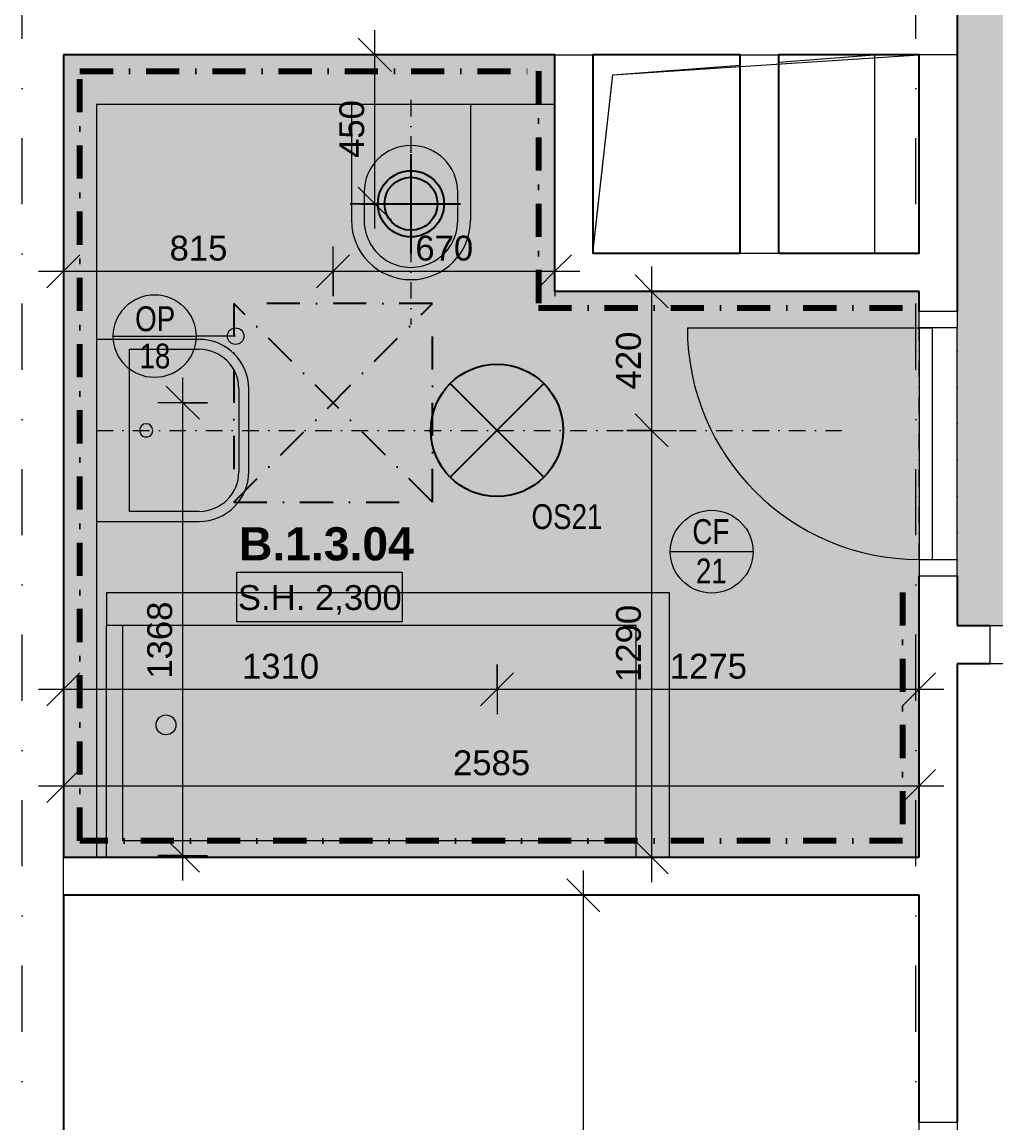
# Model space of a CAD drawing. Header units: millimetres. Extents: x -8169 to 42079, y -1655 to 57622.
# Drawn here: x 12571 to 15513, y 47453 to 50777 of the extents above; entities that cross this region are included whole.
import ezdxf

# ---------------------------------------------------------------- set-up
doc = ezdxf.new("R2010")
doc.units = ezdxf.units.MM
for name, pattern in [('ABMV_DashDot_2_2mm-S0_6mm', [110, 50, -30, 0, -30]), ('HA_DashDot_10mm-S3mm', [500, 200, -150, 0, -150]), ('HA_DashDot_2_2mm-S0_6mm', [110, 50, -30, 0, -30]), ('HA_DashDot_4mm-S1mm', [200, 100, -50, 0, -50])]:
    doc.linetypes.add(name, pattern=pattern)
for name, color, linetype, lineweight in [('-UNDERLAY_I-WALL-____-OTLN', 9, 'Continuous', 9), ('-UNDERLAY_P-SANR-FIXT-OTLN', 9, 'Continuous', 9), ('A-____-____-DIMS', 9, 'Continuous', 5), ('A-____-____-DIMS-50', 9, 'Continuous', 5), ('A-AREA-____-IDEN', 9, 'Continuous', 9), ('A-CLNG-____-IDEN', 9, 'Continuous', 9), ('A-CLNG-____-PATT', 9, 'Continuous', 9), ('A-DETL-____-OTLN', 9, 'Continuous', 25), ('A-DETL-GENF-OTLN', 9, 'Continuous', 9), ('A-DOOR-____-MCUT', 9, 'HA_DashDot_2_2mm-S0_6mm', 9), ('A-DOOR-____-OTLN', 9, 'Continuous', 9), ('A-DOOR-FRAM-OTLN', 9, 'Continuous', 9), ('A-FLOR-____-OTLN', 9, 'Continuous', 9), ('A-FLOR-____-OVHD', 9, 'HA_DashDot_4mm-S1mm', 25), ('A-GENM-____-IDEN', 9, 'Continuous', 9), ('A-GENM-____-OTLN', 9, 'Continuous', 9), ('A-WALL-____-MCUT', 9, 'Continuous', 25), ('E-LITE-EQPM-IDEN', 9, 'Continuous', 9), ('E-LITE-EQPM-OTLN', 9, 'Continuous', 9), ('G-____-____-DIMS', 9, 'Continuous', 5), ('I-WALL-____-MCUT', 9, 'Continuous', 25), ('M-HVAC-CDFF-OTLN', 9, 'Continuous', 9), ('S-GRID-____-OTLN', 9, 'Continuous', 5)]:
    doc.layers.add(name, color=color, linetype=linetype, lineweight=lineweight)
doc.styles.add('Arial_1', font='arial.ttf', dxfattribs={"height": 75})
doc.styles.add('Arial_2', font='arial.ttf', dxfattribs={"width": 0.8, "height": 75})
doc.styles.add('Arial_B', font='arialbd.ttf', dxfattribs={"height": 100})
doc.dimstyles.new('Inner_Dimensions', dxfattribs={"dimscale": 304.8, "dimtxt": 76.519455, "dimasz": 0.328084, "dimexe": 0.246063, "dimexo": 0.0625, "dimgap": 0.032808, "dimtad": 1, "dimdec": 0, "dimzin": 0, "dimdsep": 46, "dimtxsty": 'Arial_1', "dimblk1": 'OBLIQUE', "dimblk2": 'OBLIQUE', "dimsah": 1, "dimcen": 0.09, "dimdle": 0.246063, "dimazin": 0, "dimtfac": 1, "dimtdec": 4, "dimtix": 1, "dimtmove": 0, "dimatfit": 3, "dimfxl": 0.246063, "dimfxlon": 1, "dimtvp": 1, "dimtolj": 1, "dimtzin": 0, "dimlwd": 9, "dimlwe": 9, "dimarcsym": 2})
doc.dimstyles.new('Inner_Dimensions_1', dxfattribs={"dimscale": 304.8, "dimtxt": 76.519455, "dimasz": 0.328084, "dimexe": 0.246063, "dimexo": 0.0625, "dimgap": 0.032808, "dimtad": 1, "dimdec": 0, "dimzin": 0, "dimdsep": 46, "dimtxsty": 'Arial_1', "dimblk1": 'OBLIQUE', "dimblk2": 'OBLIQUE', "dimsah": 1, "dimcen": 0.09, "dimdle": 0.246063, "dimazin": 0, "dimtfac": 1, "dimtdec": 4, "dimtix": 1, "dimtmove": 2, "dimatfit": 3, "dimfxl": 0.246063, "dimfxlon": 1, "dimtvp": 1, "dimtolj": 1, "dimtzin": 0, "dimlwd": 9, "dimlwe": 9, "dimarcsym": 2})

# ---------------------------------------------------------------- blocks, each defined once
blk = doc.blocks.new('ABMV_WashBasin_Generic - 550x460-1520088-DPS_B - 1NP')
at = {"layer": '-UNDERLAY_P-SANR-FIXT-OTLN', "color": 254}
for p, q in [((250, 510), (0, 510)), ((0, 480), (250, 480)), ((-150, 360), (-150, 50)), ((-120, 150), (-120, 360)), ((370, 360), (370, 150)), ((400, 50), (400, 360)), ((370, 150), (-120, 150))]:
    blk.add_line(p, q, dxfattribs=at)
for centre, radius, start, end in [((0, 360), 150, 90, 180), ((250, 360), 150, 360, 90), ((0, 360), 120, 90, 180), ((250, 360), 120, 360, 90), ((125, 200), 20, 90, 270), ((125, 200), 20, 270, 90)]:
    blk.add_arc(centre, radius, start, end, dxfattribs=at)
blk = doc.blocks.new('ABMV_Bathtub_Generic - 800_1700-V2-DPS_B - 1NP')
at = {"layer": '-UNDERLAY_P-SANR-FIXT-OTLN', "color": 254}
for p, q in [((750, 1600), (750, 50)), ((750, 1600), (750, 50)), ((800, 1600), (800, 0)), ((800, 1600), (800, 0)), ((750, 50), (100, 50)), ((750, 50), (100, 50)), ((800, 0), (100, 0)), ((800, 0), (100, 0))]:
    blk.add_line(p, q, dxfattribs=at)
blk.add_circle((400, 180), 30, dxfattribs=at)
blk = doc.blocks.new('ABMV_Toilet_WallHung - Default-1991236-DPS_B - 1NP')
at = {"layer": '-UNDERLAY_P-SANR-FIXT-OTLN', "color": 254}
for p, q in [((-55, 75), (-55, 424.6)), ((-16.3, 426.2), (-16.3, 340.3)), ((266.3, 340.3), (266.3, 426.2)), ((305, 75), (305, 424.6))]:
    blk.add_line(p, q, dxfattribs=at)
for centre, radius, start, end in [((125, 424.6), 180, 0, 180), ((125, 426.2), 141.3, 360, 180), ((125, 340.3), 141.3, 180, 360)]:
    blk.add_arc(centre, radius, start, end, dxfattribs=at)
blk = doc.blocks.new('HA_DR_Single_Swing_Solid - In_BJ_700x2100-2124340-DPS_B - 1NP')
at = {"layer": 'A-DOOR-____-MCUT'}
for p, q in [((-350, 57.5), (350, 57.5)), ((-350, -57.5), (350, -57.5))]:
    blk.add_line(p, q, dxfattribs=at)
at = {"layer": 'A-DOOR-____-OTLN', "lineweight": 5}
blk.add_line((350, 757.5), (350, 57.5), dxfattribs=at)
at = {"layer": 'A-DOOR-____-OTLN'}
for p, q in [((350, 57.5), (-350, 57.5)), ((-350, 57.5), (-350, 17.5)), ((350, 57.5), (350, 17.5)), ((350, 17.5), (-350, 17.5))]:
    blk.add_line(p, q, dxfattribs=at)
at = {"layer": 'A-DOOR-____-OTLN', "lineweight": 5}
blk.add_arc((350, 57.5), 700, 90, 180, dxfattribs=at)
at = {"layer": 'A-DOOR-FRAM-OTLN'}
for p, q in [((-400, 57.5), (-400, -57.5)), ((-350, 57.5), (-400, 57.5)), ((-350, 57.5), (-350, -57.5)), ((350, -57.5), (350, 57.5)), ((350, 57.5), (400, 57.5)), ((400, 57.5), (400, -57.5)), ((-400, -57.5), (-350, -57.5)), ((-350, -57.5), (350, -57.5)), ((400, -57.5), (350, -57.5))]:
    blk.add_line(p, q, dxfattribs=at)
blk = doc.blocks.new('HA_DR_Single_Swing_Solid - In_BJ_800x2100-2124336-DPS_B - 1NP')
at = {"layer": 'A-DOOR-____-MCUT'}
for p, q in [((-400, 57.5), (400, 57.5)), ((-400, -57.5), (400, -57.5))]:
    blk.add_line(p, q, dxfattribs=at)
at = {"layer": 'A-DOOR-____-OTLN', "lineweight": 5}
blk.add_line((400, 857.5), (400, 57.5), dxfattribs=at)
at = {"layer": 'A-DOOR-____-OTLN'}
for p, q in [((400, 57.5), (-400, 57.5)), ((-400, 57.5), (-400, 17.5)), ((400, 57.5), (400, 17.5)), ((400, 17.5), (-400, 17.5))]:
    blk.add_line(p, q, dxfattribs=at)
at = {"layer": 'A-DOOR-____-OTLN', "lineweight": 5}
blk.add_arc((400, 57.5), 800, 90, 180, dxfattribs=at)
at = {"layer": 'A-DOOR-FRAM-OTLN'}
for p, q in [((-450, 57.5), (-450, -57.5)), ((-400, 57.5), (-450, 57.5)), ((-400, 57.5), (-400, -57.5)), ((400, -57.5), (400, 57.5)), ((400, 57.5), (450, 57.5)), ((450, 57.5), (450, -57.5)), ((-450, -57.5), (-400, -57.5)), ((-400, -57.5), (400, -57.5)), ((450, -57.5), (400, -57.5))]:
    blk.add_line(p, q, dxfattribs=at)
blk = doc.blocks.new('HA_GM_Shaft_Rectangle - Default-2138656-DPS_B - 1NP')
at = {"layer": 'A-DETL-GENF-OTLN'}
for p, q in [((60, -60), (985, 0)), ((0, -600), (60, -60))]:
    blk.add_line(p, q, dxfattribs=at)
at = {"layer": 'A-GENM-____-OTLN'}
for p, q in [((0, -600), (0, 0)), ((0, 0), (985, 0)), ((985, 0), (985, -600)), ((985, -600), (0, -600))]:
    blk.add_line(p, q, dxfattribs=at)
blk = doc.blocks.new('HA_GM_Shaft_Rectangle - Default-2138672-DPS_B - 1NP')
at = {"layer": 'A-DETL-GENF-OTLN'}
for p, q in [((560, -22), (850, 0)), ((60, -60), (445, -30.8)), ((0, -599.7), (60, -60))]:
    blk.add_line(p, q, dxfattribs=at)
at = {"layer": 'A-GENM-____-OTLN'}
for p, q in [((0, 0), (445, 0)), ((560, 0), (850, 0)), ((850, 0), (850, -599.7))]:
    blk.add_line(p, q, dxfattribs=at)
blk = doc.blocks.new('HA_DR_Double_Swing_Solid - In_BJ_1200x2100_800-1670814-DPS_B - 1NP')
at = {"layer": 'A-DOOR-____-MCUT'}
for p, q in [((-600, 57.5), (600, 57.5)), ((-600, -57.5), (600, -57.5))]:
    blk.add_line(p, q, dxfattribs=at)
at = {"layer": 'A-DOOR-____-OTLN', "lineweight": 5}
for p, q in [((600, 857.5), (600, 57.5)), ((-253.6, 257.5), (-600, 57.5))]:
    blk.add_line(p, q, dxfattribs=at)
at = {"layer": 'A-DOOR-____-OTLN'}
for p, q in [((-107.5, 65.5), (-107.5, 115)), ((-107.5, 115), (-5, 115)), ((-92.5, 100), (-92.5, 65.5)), ((-5, 100), (-92.5, 100)), ((-5, 100), (-5, 115)), ((-200, 57.5), (-600, 57.5)), ((-600, 17.5), (-600, 57.5)), ((-200, 17.5), (-200, 57.5)), ((600, 57.5), (-200, 57.5)), ((-200, 57.5), (-200, 17.5)), ((-70, 65.5), (-130, 65.5)), ((-130, 57.5), (-130, 65.5)), ((-70, 57.5), (-70, 65.5)), ((600, 57.5), (600, 17.5)), ((-200, 17.5), (-600, 17.5)), ((600, 17.5), (-200, 17.5)), ((-130, 9.5), (-130, 17.5)), ((-130, 9.5), (-70, 9.5)), ((-107.5, -40), (-107.5, 9.5)), ((-92.5, 9.5), (-92.5, -25)), ((-70, 9.5), (-70, 17.5)), ((-92.5, -25), (-5, -25)), ((-5, -40), (-5, -25)), ((-5, -40), (-107.5, -40))]:
    blk.add_line(p, q, dxfattribs=at)
at = {"layer": 'A-DOOR-____-OTLN', "lineweight": 5}
for centre, radius, start, end in [((600, 57.5), 800, 90, 180), ((-600, 57.5), 400, 360, 30)]:
    blk.add_arc(centre, radius, start, end, dxfattribs=at)
at = {"layer": 'A-DOOR-____-OTLN'}
for points in [[(-107.5, 115), (-107.5, 115), (-107.4, 114.9), (-106.9, 114.4), (-106.5, 114), (-106.1, 113.6), (-105.6, 113.1), (-105.2, 112.7), (-104.6, 112.1), (-103.9, 111.4), (-103.3, 110.8), (-102.9, 110.4), (-102.4, 109.9), (-101.9, 109.4), (-101.5, 109), (-101, 108.5), (-100.5, 108), (-100, 107.5), (-99.5, 107), (-99, 106.5), (-98.5, 106), (-98.1, 105.6), (-97.6, 105.1), (-97.1, 104.6), (-96.7, 104.2), (-96.2, 103.7), (-95.8, 103.3), (-95.3, 102.8), (-94.8, 102.3), (-94.4, 101.9), (-93.9, 101.4), (-93.5, 101), (-93.1, 100.6), (-92.6, 100.1), (-92.5, 100), (-92.5, 100)], [(-92.5, -25), (-92.5, -25), (-92.6, -25.1), (-93.1, -25.6), (-93.5, -26), (-93.9, -26.4), (-94.4, -26.9), (-94.8, -27.3), (-95.4, -27.9), (-96.1, -28.6), (-96.7, -29.2), (-97.1, -29.6), (-97.6, -30.1), (-98.1, -30.6), (-98.5, -31), (-99, -31.5), (-99.5, -32), (-100, -32.5), (-100.5, -33), (-101, -33.5), (-101.5, -34), (-101.9, -34.4), (-102.4, -34.9), (-102.9, -35.4), (-103.3, -35.8), (-103.8, -36.3), (-104.2, -36.7), (-104.7, -37.2), (-105.2, -37.7), (-105.6, -38.1), (-106.1, -38.6), (-106.5, -39), (-106.9, -39.4), (-107.4, -39.9), (-107.5, -40), (-107.5, -40)]]:
    blk.add_open_spline(points, degree=3, knots=[0, 0, 0, 0, 0.083333, 0.125, 0.166667, 0.208333, 0.229167, 0.25, 0.291667, 0.333333, 0.354167, 0.375, 0.395833, 0.416667, 0.4375, 0.458333, 0.479167, 0.5, 0.520833, 0.541667, 0.5625, 0.583333, 0.604167, 0.625, 0.645833, 0.666667, 0.6875, 0.708333, 0.75, 0.770833, 0.791667, 0.833333, 0.875, 0.916667, 1, 1, 1, 1], dxfattribs=at)
at = {"layer": 'A-DOOR-FRAM-OTLN'}
for p, q in [((-650, 57.5), (-650, -57.5)), ((-600, 57.5), (-650, 57.5)), ((-600, 57.5), (-600, -57.5)), ((600, -57.5), (600, 57.5)), ((600, 57.5), (650, 57.5)), ((650, 57.5), (650, -57.5)), ((-650, -57.5), (-600, -57.5)), ((-600, -57.5), (600, -57.5)), ((650, -57.5), (600, -57.5))]:
    blk.add_line(p, q, dxfattribs=at)
blk = doc.blocks.new('HA_LF_GenericSymbol - OS21_koupelny-1994274-DPS_B - 1NP')
at = {"layer": 'E-LITE-EQPM-OTLN', "color": 11, "lineweight": 25}
for p, q in [((141.4, 141.4), (-141.4, -141.4)), ((-141.4, 141.4), (141.4, -141.4))]:
    blk.add_line(p, q, dxfattribs=at)
blk.add_circle((0, 0), 200, dxfattribs=at)
blk = doc.blocks.new('HA_GM_Tiling_LineBased - Generic Tiles-2050452-DPS_B - 1NP')
at = {"layer": 'A-GENM-____-OTLN', "linetype": 'HA_DashDot_4mm-S1mm', "lineweight": 80}
blk.add_line((50, -50), (800, -50), dxfattribs=at)
blk = doc.blocks.new('HA_GM_Tiling_LineBased - Generic Tiles-2050453-DPS_B - 1NP')
at = {"layer": 'A-GENM-____-OTLN', "linetype": 'HA_DashDot_4mm-S1mm', "lineweight": 80}
blk.add_line((50, -50), (2535, -50), dxfattribs=at)
blk = doc.blocks.new('HA_GM_Tiling_LineBased - Generic Tiles-2050454-DPS_B - 1NP')
at = {"layer": 'A-GENM-____-OTLN', "linetype": 'HA_DashDot_4mm-S1mm', "lineweight": 80}
blk.add_line((50, -50), (2375, -50), dxfattribs=at)
blk = doc.blocks.new('HA_GM_Tiling_LineBased - Generic Tiles-2050455-DPS_B - 1NP')
at = {"layer": 'A-GENM-____-OTLN', "linetype": 'HA_DashDot_4mm-S1mm', "lineweight": 80}
blk.add_line((50, -50), (1435, -50), dxfattribs=at)
blk = doc.blocks.new('HA_GM_Tiling_LineBased - Generic Tiles-2050439-DPS_B - 1NP')
at = {"layer": 'A-GENM-____-OTLN', "linetype": 'HA_DashDot_4mm-S1mm', "lineweight": 80}
blk.add_line((50, -50), (765, -50), dxfattribs=at)
blk = doc.blocks.new('HA_GM_Tiling_LineBased - Generic Tiles-2050438-DPS_B - 1NP')
at = {"layer": 'A-GENM-____-OTLN', "linetype": 'HA_DashDot_4mm-S1mm', "lineweight": 80}
blk.add_line((-50, -50), (1050, -50), dxfattribs=at)
blk = doc.blocks.new('HA_VZT_GenericSymbol - Default-1980824-DPS_B - 1NP')
at = {"layer": 'M-HVAC-CDFF-OTLN', "color": 92, "lineweight": 25}
for p, q in [((0, 150), (0, -150)), ((-150, 0), (150, 0))]:
    blk.add_line(p, q, dxfattribs=at)
for radius in [100, 80]:
    blk.add_circle((0, 0), radius, dxfattribs=at)
blk = doc.blocks.new('DIMBLOCK105-DPS_B - 1NP')
at = {"layer": 'A-____-____-DIMS-50', "lineweight": 9}
for p, q in [((14266.4, 48212.7), (14266.4, 46092.7)), ((14266.4, 48137.7), (14216.4, 48187.7)), ((14341.4, 48137.7), (14191.4, 48137.7)), ((14266.4, 48137.7), (14316.4, 48087.7)), ((14266.4, 48137.7), (14341.4, 48137.7)), ((14266.4, 46092.7), (14216.4, 46142.7)), ((14191.4, 46092.7), (14341.4, 46092.7)), ((14266.4, 46092.7), (14191.4, 46092.7)), ((14266.4, 46092.7), (14316.4, 46042.7))]:
    blk.add_line(p, q, dxfattribs=at)
at = {"layer": 'A-____-____-DIMS-50', "color": 0, "lineweight": 9, "insert": (14159.1, 46999.9), "char_height": 75, "width": 276.883, "attachment_point": 1, "rotation": 90, "line_spacing_factor": 0.941778, "style": 'Arial_1'}
blk.add_mtext('2045', dxfattribs=at)
blk = doc.blocks.new('_Oblique')
at = {"color": 0, "linetype": 'ByBlock', "lineweight": -2}
blk.add_line((-0.5, -0.5), (0.5, 0.5), dxfattribs=at)
blk = doc.blocks.new('DIMBLOCK114-DPS_B - 1NP')
at = {"layer": 'A-____-____-DIMS-50', "lineweight": 9}
for p, q in [((12695.7, 48835.3), (12695.7, 48685.3)), ((12695.7, 48760.3), (12695.7, 48835.3)), ((14005.7, 48835.3), (14005.7, 48685.3)), ((14005.7, 48760.3), (14005.7, 48835.3)), ((12695.7, 48760.3), (12745.7, 48810.3)), ((14005.7, 48760.3), (14055.7, 48810.3)), ((12620.7, 48760.3), (14005.7, 48760.3)), ((12695.7, 48760.3), (12645.7, 48710.3)), ((14005.7, 48760.3), (13955.7, 48710.3))]:
    blk.add_line(p, q, dxfattribs=at)
at = {"layer": 'A-____-____-DIMS-50', "color": 0, "lineweight": 9, "insert": (13235.3, 48867.6), "char_height": 75, "width": 276.883, "attachment_point": 1, "line_spacing_factor": 0.941778, "style": 'Arial_1'}
blk.add_mtext('1310', dxfattribs=at)
blk = doc.blocks.new('DIMBLOCK115-DPS_B - 1NP')
at = {"layer": 'A-____-____-DIMS-50', "lineweight": 9}
for p, q in [((14005.7, 48835.3), (14005.7, 48685.3)), ((14005.7, 48760.3), (14005.7, 48835.3)), ((15280.7, 48835.3), (15280.7, 48685.3)), ((15280.7, 48760.3), (15280.7, 48835.3)), ((14005.7, 48760.3), (14055.7, 48810.3)), ((15280.7, 48760.3), (15330.7, 48810.3)), ((14005.7, 48760.3), (13955.7, 48710.3)), ((14005.7, 48760.3), (15355.7, 48760.3)), ((15280.7, 48760.3), (15230.7, 48710.3))]:
    blk.add_line(p, q, dxfattribs=at)
at = {"layer": 'A-____-____-DIMS-50', "color": 0, "lineweight": 9, "insert": (14527.8, 48867.6), "char_height": 75, "width": 276.883, "attachment_point": 1, "line_spacing_factor": 0.941778, "style": 'Arial_1'}
blk.add_mtext('1275', dxfattribs=at)
blk = doc.blocks.new('DIMBLOCK116-DPS_B - 1NP')
at = {"layer": 'A-____-____-DIMS-50', "lineweight": 9}
for p, q in [((14472.6, 50037.7), (14472.6, 49542.7)), ((14472.6, 49962.7), (14422.6, 50012.7)), ((14547.6, 49962.7), (14397.6, 49962.7)), ((14472.6, 49962.7), (14522.6, 49912.7)), ((14472.6, 49962.7), (14547.6, 49962.7)), ((14472.6, 49542.7), (14422.6, 49592.7)), ((14397.6, 49542.7), (14547.6, 49542.7)), ((14472.6, 49542.7), (14397.6, 49542.7)), ((14472.6, 49542.7), (14522.6, 49492.7))]:
    blk.add_line(p, q, dxfattribs=at)
at = {"layer": 'A-____-____-DIMS-50', "color": 0, "lineweight": 9, "insert": (14365.3, 49666.2), "char_height": 75, "width": 207.662, "attachment_point": 1, "rotation": 90, "line_spacing_factor": 0.941778, "style": 'Arial_1'}
blk.add_mtext('420', dxfattribs=at)
blk = doc.blocks.new('DIMBLOCK117-DPS_B - 1NP')
at = {"layer": 'A-____-____-DIMS-50', "lineweight": 9}
for p, q in [((14472.6, 49542.7), (14422.6, 49592.7)), ((14397.6, 49542.7), (14547.6, 49542.7)), ((14472.6, 49542.7), (14397.6, 49542.7)), ((14472.6, 49542.7), (14472.6, 48177.7)), ((14472.6, 49542.7), (14522.6, 49492.7)), ((14472.6, 48252.7), (14422.6, 48302.7)), ((14547.6, 48252.7), (14397.6, 48252.7)), ((14472.6, 48252.7), (14522.6, 48202.7)), ((14472.6, 48252.7), (14547.6, 48252.7))]:
    blk.add_line(p, q, dxfattribs=at)
at = {"layer": 'A-____-____-DIMS-50', "color": 0, "lineweight": 9, "insert": (14365.3, 48782.4), "char_height": 75, "width": 276.883, "attachment_point": 1, "rotation": 90, "line_spacing_factor": 0.941778, "style": 'Arial_1'}
blk.add_mtext('1290', dxfattribs=at)
blk = doc.blocks.new('Spot Elevations - Generic-448778-DPS_B - 1NP')
at = {"layer": 'G-____-____-DIMS', "lineweight": 9}
for p, q in [((-5, 0), (-5, 3)), ((-5, 3), (5, 3)), ((5, 3), (5, 0)), ((5, 0), (-5, 0))]:
    blk.add_line(p, q, dxfattribs=at)
blk = doc.blocks.new('HA_Tag_Ceiling - Group _ Type Mark-1728985-DPS_B - 1NP')
at = {"layer": 'A-CLNG-____-IDEN'}
blk.add_line((-2.5, 0), (2.5, 0), dxfattribs=at)
blk.add_circle((0, 0), 2.5, dxfattribs=at)
blk = doc.blocks.new('DIMBLOCK135-DPS_B - 1NP')
at = {"layer": 'A-____-____-DIMS-50', "lineweight": 9}
for p, q in [((12695.7, 50098.5), (12695.7, 49948.5)), ((12695.7, 50023.5), (12695.7, 50098.5)), ((13510.4, 49948.5), (13510.4, 50098.5)), ((12695.7, 50023.5), (12745.7, 50073.5)), ((13510.4, 50023.5), (13560.4, 50073.5)), ((12620.7, 50023.5), (13510.4, 50023.5)), ((12695.7, 50023.5), (12645.7, 49973.5)), ((13510.4, 50023.5), (13460.4, 49973.5)), ((13510.4, 50023.5), (13510.4, 49948.5))]:
    blk.add_line(p, q, dxfattribs=at)
at = {"layer": 'A-____-____-DIMS-50', "color": 0, "lineweight": 9, "insert": (13016.5, 50130.9), "char_height": 75, "width": 207.662, "attachment_point": 1, "line_spacing_factor": 0.941778, "style": 'Arial_1'}
blk.add_mtext('815', dxfattribs=at)
blk = doc.blocks.new('DIMBLOCK136-DPS_B - 1NP')
at = {"layer": 'A-____-____-DIMS-50', "lineweight": 9}
for p, q in [((13510.4, 49948.5), (13510.4, 50098.5)), ((14180.7, 50098.5), (14180.7, 49948.5)), ((14180.7, 50023.5), (14180.7, 50098.5)), ((13510.4, 50023.5), (13560.4, 50073.5)), ((14180.7, 50023.5), (14230.7, 50073.5)), ((13510.4, 50023.5), (13460.4, 49973.5)), ((13510.4, 50023.5), (14255.7, 50023.5)), ((13510.4, 50023.5), (13510.4, 49948.5)), ((14180.7, 50023.5), (14130.7, 49973.5))]:
    blk.add_line(p, q, dxfattribs=at)
at = {"layer": 'A-____-____-DIMS-50', "color": 0, "lineweight": 9, "insert": (13759, 50130.9), "char_height": 75, "width": 207.662, "attachment_point": 1, "line_spacing_factor": 0.941778, "style": 'Arial_1'}
blk.add_mtext('670', dxfattribs=at)
blk = doc.blocks.new('DIMBLOCK137-DPS_B - 1NP')
at = {"layer": 'A-____-____-DIMS-50', "lineweight": 9}
for p, q in [((13056.5, 48182.7), (13056.5, 49701.1)), ((13056.5, 49626.1), (13006.5, 49676.1)), ((13131.5, 49626.1), (12981.5, 49626.1)), ((13056.5, 49626.1), (13106.5, 49576.1)), ((13056.5, 49626.1), (13131.5, 49626.1)), ((13056.5, 48257.7), (13006.5, 48307.7)), ((12981.5, 48257.7), (13131.5, 48257.7)), ((13056.5, 48257.7), (12981.5, 48257.7)), ((13056.5, 48257.7), (13106.5, 48207.7))]:
    blk.add_line(p, q, dxfattribs=at)
at = {"layer": 'A-____-____-DIMS-50', "color": 0, "lineweight": 9, "insert": (12949.1, 48792.2), "char_height": 75, "width": 276.883, "attachment_point": 1, "rotation": 90, "line_spacing_factor": 0.941778, "style": 'Arial_1'}
blk.add_mtext('1368', dxfattribs=at)
blk = doc.blocks.new('HA_TAG_GM_Products - Generic-588599-DPS_B - 1NP')
at = {"layer": 'A-GENM-____-IDEN'}
blk.add_line((-2.5, 0), (2.5, 0), dxfattribs=at)
blk.add_circle((0, 0), 2.5, dxfattribs=at)
blk = doc.blocks.new('DIMBLOCK177-DPS_B - 1NP')
at = {"layer": 'A-____-____-DIMS-50', "lineweight": 9}
for p, q in [((13636.6, 50677.4), (13586.6, 50727.4)), ((13636.6, 50152.4), (13636.6, 50752.4)), ((13711.6, 50677.4), (13561.6, 50677.4)), ((13636.6, 50677.4), (13686.6, 50627.4)), ((13636.6, 50677.4), (13711.6, 50677.4)), ((13636.6, 50227.4), (13586.6, 50277.4)), ((13561.6, 50227.4), (13711.6, 50227.4)), ((13636.6, 50227.4), (13561.6, 50227.4)), ((13636.6, 50227.4), (13686.6, 50177.4))]:
    blk.add_line(p, q, dxfattribs=at)
at = {"layer": 'A-____-____-DIMS-50', "color": 0, "lineweight": 9, "insert": (13529.3, 50365.9), "char_height": 75, "width": 207.662, "attachment_point": 1, "rotation": 90, "line_spacing_factor": 0.941778, "style": 'Arial_1'}
blk.add_mtext('450', dxfattribs=at)
blk = doc.blocks.new('DIMBLOCK200-DPS_B - 1NP')
at = {"layer": 'A-____-____-DIMS-50', "lineweight": 9}
for p, q in [((12695.7, 48543.3), (12695.7, 48393.3)), ((12695.7, 48468.3), (12695.7, 48543.3)), ((15280.7, 48543.3), (15280.7, 48393.3)), ((15280.7, 48468.3), (15280.7, 48543.3)), ((12695.7, 48468.3), (12745.7, 48518.3)), ((15280.7, 48468.3), (15330.7, 48518.3)), ((12620.7, 48468.3), (15355.7, 48468.3)), ((12695.7, 48468.3), (12645.7, 48418.3)), ((15280.7, 48468.3), (15230.7, 48418.3))]:
    blk.add_line(p, q, dxfattribs=at)
at = {"layer": 'A-____-____-DIMS-50', "color": 0, "lineweight": 9, "insert": (13872.8, 48575.7), "char_height": 75, "width": 276.883, "attachment_point": 1, "line_spacing_factor": 0.941778, "style": 'Arial_1'}
blk.add_mtext('2585', dxfattribs=at)

msp = doc.modelspace()

# ---------------------------------------------------------------- hatches: boundary and pattern name
at = {"layer": 'A-CLNG-____-PATT'}
h = msp.add_hatch(color=256, dxfattribs=at)
h.paths.add_polyline_path([(16905.3, 48952.7), (16995.7, 48952.7), (16995.7, 53302.7), (15395.7, 53302.7), (15395.7, 48952.7), (16795.7, 48952.7)])
h.paths.add_polyline_path([(16195.7, 50632.7), (16186.6, 50633.9), (16178.2, 50637.4), (16170.9, 50643), (16165.4, 50650.2), (16161.9, 50658.7), (16160.7, 50667.7), (16161.9, 50676.8), (16165.4, 50685.2), (16170.9, 50692.5), (16178.2, 50698.1), (16186.6, 50701.6), (16195.7, 50702.7), (16204.7, 50701.6), (16213.2, 50698.1), (16220.4, 50692.5), (16226, 50685.2), (16229.5, 50676.8), (16230.7, 50667.7), (16229.5, 50658.7), (16226, 50650.2), (16220.4, 50643), (16213.2, 50637.4), (16204.7, 50633.9)])
msp.add_hatch(color=256, dxfattribs=at).paths.add_polyline_path([(15280.7, 48252.7), (15280.7, 49962.7), (14180.7, 49962.7), (14180.7, 50677.7), (12695.7, 50677.7), (12695.7, 48252.7), (13038.1, 48252.7)])
at = {"layer": 'A-GENM-____-IDEN'}
h = msp.add_hatch(color=256, dxfattribs=at)
edge = h.paths.add_edge_path()
edge.add_arc((13216.1, 49827.4), 25, 0, 360)

# ---------------------------------------------------------------- linework, layer by layer
at = {"layer": '-UNDERLAY_I-WALL-____-OTLN'}
for p, q in [((14180.7, 50527.7), (12795.7, 50527.7)), ((12795.7, 50527.7), (12795.7, 48252.7)), ((12825.7, 49052.7), (14525.7, 49052.7)), ((12825.7, 49052.7), (12825.7, 48952.7)), ((14525.7, 49052.7), (14525.7, 48252.7)), ((14425.7, 48952.7), (12825.7, 48952.7)), ((14425.7, 48252.7), (14425.7, 48952.7))]:
    msp.add_line(p, q, dxfattribs=at)
at = {"layer": 'A-DETL-____-OTLN', "linetype": 'ABMV_DashDot_2_2mm-S0_6mm', "lineweight": 5}
for p, q in [((13745.7, 50541.4), (13745.7, 49861.4)), ((12795.7, 49542.7), (15095.7, 49542.7))]:
    msp.add_line(p, q, dxfattribs=at)
at = {"layer": 'A-FLOR-____-OTLN'}
for p, q in [((14740.7, 50677.4), (14295.7, 50677.4)), ((15145.7, 50677.4), (14855.7, 50677.4)), ((15145.7, 50677.7), (15145.7, 50077.7))]:
    msp.add_line(p, q, dxfattribs=at)
at = {"layer": 'A-FLOR-____-OVHD'}
for p, q in [((13810.4, 49926.1), (13210.4, 49926.1)), ((13210.4, 49926.1), (13210.4, 49326.1)), ((13810.4, 49326.1), (13210.4, 49926.1)), ((13210.4, 49326.1), (13810.4, 49926.1)), ((13810.4, 49326.1), (13810.4, 49926.1)), ((13210.4, 49326.1), (13810.4, 49326.1))]:
    msp.add_line(p, q, dxfattribs=at)
at = {"layer": 'A-GENM-____-IDEN'}
msp.add_line((13216.1, 49827.4), (13096.4, 49827.4), dxfattribs=at)
msp.add_circle((13216.1, 49827.4), 25, dxfattribs=at)
at = {"layer": 'A-WALL-____-MCUT', "lineweight": 9}
for p, q in [((14180.7, 50677.7), (14295.7, 50677.7)), ((14740.7, 50677.7), (14855.7, 50677.7)), ((15395.7, 50677.7), (15280.7, 50677.7)), ((12695.7, 48137.7), (12695.7, 48252.7))]:
    msp.add_line(p, q, dxfattribs=at)
at = {"layer": 'I-WALL-____-MCUT'}
for p, q in [((15395.7, 51327.7), (15395.7, 49902.7)), ((14180.7, 50677.7), (12695.7, 50677.7)), ((12695.7, 50677.7), (12695.7, 48252.7)), ((14180.7, 49962.7), (14180.7, 50677.7)), ((14740.7, 50677.7), (14295.7, 50677.7)), ((14295.7, 50677.7), (14295.7, 50077.7)), ((14740.7, 50077.7), (14740.7, 50677.7)), ((15280.7, 50677.7), (14855.7, 50677.7)), ((14855.7, 50677.7), (14855.7, 50077.7)), ((15280.7, 50077.7), (15280.7, 50677.7)), ((14295.7, 50077.7), (14740.7, 50077.7)), ((14855.7, 50077.7), (15280.7, 50077.7)), ((15280.7, 49962.7), (14180.7, 49962.7)), ((15280.7, 49902.7), (15280.7, 49962.7)), ((15280.7, 48252.7), (15280.7, 49102.7)), ((15395.7, 49102.7), (15395.7, 48952.7)), ((15395.7, 48952.7), (15495.7, 48952.7)), ((15395.7, 48837.7), (15395.7, 47452.7)), ((15495.7, 48837.7), (15395.7, 48837.7)), ((12695.7, 48252.7), (15280.7, 48252.7)), ((12695.7, 48137.7), (12695.7, 44052.7)), ((15280.7, 48137.7), (12695.7, 48137.7)), ((15280.7, 47452.7), (15280.7, 48137.7))]:
    msp.add_line(p, q, dxfattribs=at)
at = {"layer": 'S-GRID-____-OTLN', "linetype": 'HA_DashDot_10mm-S3mm', "lineweight": 9}
for p, q in [((12570.7, 38723.5), (12570.7, 56022.4)), ((15270.7, 38723.5), (15270.7, 56022.4))]:
    msp.add_line(p, q, dxfattribs=at)

# ---------------------------------------------------------------- block references
at = {"layer": '-UNDERLAY_P-SANR-FIXT-OTLN', "color": 254}
for name, p, rotation in [('ABMV_Toilet_WallHung - Default-1991236-DPS_B - 1NP', (13870.7, 50602.7), 180), ('ABMV_WashBasin_Generic - 550x460-1520088-DPS_B - 1NP', (12745.7, 49667.7), 269.9999999999998), ('ABMV_Bathtub_Generic - 800_1700-V2-DPS_B - 1NP', (12825.7, 49052.7), 270)]:
    msp.add_blockref(name, p, dxfattribs=dict(at, rotation=rotation))
at = {"layer": 'A-CLNG-____-IDEN', "xscale": 49.99999999999998, "yscale": 49.99999999999998, "zscale": 49.99999999999998}
msp.add_blockref('HA_Tag_Ceiling - Group _ Type Mark-1728985-DPS_B - 1NP', (14654.3, 49176.2), dxfattribs=at)
at = {"layer": 'A-DOOR-____-OTLN'}
for name, p, rotation in [('HA_DR_Single_Swing_Solid - In_BJ_700x2100-2124340-DPS_B - 1NP', (15338.2, 49502.7), 89.99999999999986), ('HA_DR_Double_Swing_Solid - In_BJ_1200x2100_800-1670814-DPS_B - 1NP', (16145.7, 48895.2), 180), ('HA_DR_Single_Swing_Solid - In_BJ_800x2100-2124336-DPS_B - 1NP', (15338.2, 47002.7), 89.99999999999982)]:
    msp.add_blockref(name, p, dxfattribs=dict(at, rotation=rotation))
at = {"layer": 'A-GENM-____-IDEN', "xscale": 49.99999999999998, "yscale": 49.99999999999998, "zscale": 49.99999999999998}
msp.add_blockref('HA_TAG_GM_Products - Generic-588599-DPS_B - 1NP', (12971.4, 49827.4), dxfattribs=at)
at = {"layer": 'A-GENM-____-OTLN', "lineweight": 5}
msp.add_blockref('HA_GM_Shaft_Rectangle - Default-2138656-DPS_B - 1NP', (14295.7, 50677.4), dxfattribs=at)
at = {"layer": 'A-GENM-____-OTLN'}
msp.add_blockref('HA_GM_Shaft_Rectangle - Default-2138672-DPS_B - 1NP', (14295.7, 50677.4), dxfattribs=at)
at = {"layer": 'A-GENM-____-OTLN', "linetype": 'HA_DashDot_4mm-S1mm', "lineweight": 80}
for name, p, rotation in [('HA_GM_Tiling_LineBased - Generic Tiles-2050454-DPS_B - 1NP', (12695.7, 48252.7), 89.9999999999999), ('HA_GM_Tiling_LineBased - Generic Tiles-2050439-DPS_B - 1NP', (14180.7, 50677.7), 269.9999999999998), ('HA_GM_Tiling_LineBased - Generic Tiles-2050452-DPS_B - 1NP', (15280.7, 49102.7), 269.9999999999998), ('HA_GM_Tiling_LineBased - Generic Tiles-2050453-DPS_B - 1NP', (15280.7, 48252.7), 180)]:
    msp.add_blockref(name, p, dxfattribs=dict(at, rotation=rotation))
for name, p in [('HA_GM_Tiling_LineBased - Generic Tiles-2050455-DPS_B - 1NP', (12695.7, 50677.7)), ('HA_GM_Tiling_LineBased - Generic Tiles-2050438-DPS_B - 1NP', (14180.7, 49962.7))]:
    msp.add_blockref(name, p, dxfattribs=at)
at = {"layer": 'E-LITE-EQPM-OTLN', "color": 11, "lineweight": 25}
msp.add_blockref('HA_LF_GenericSymbol - OS21_koupelny-1994274-DPS_B - 1NP', (14005.7, 49542.7), dxfattribs=at)
at = {"layer": 'G-____-____-DIMS', "lineweight": 9, "xscale": 49.99999999999998, "yscale": 49.99999999999998, "zscale": 49.99999999999998}
msp.add_blockref('Spot Elevations - Generic-448778-DPS_B - 1NP', (13469.6, 48964.1), dxfattribs=at)
at = {"layer": 'M-HVAC-CDFF-OTLN', "color": 92, "lineweight": 25}
msp.add_blockref('HA_VZT_GenericSymbol - Default-1980824-DPS_B - 1NP', (13745.7, 50227.4), dxfattribs=at)

# ---------------------------------------------------------------- texts
at = {"layer": 'A-AREA-____-IDEN', "lineweight": 5, "insert": (13226.3, 49250), "char_height": 100, "width": 653.375, "attachment_point": 1, "style": 'Arial_B'}
msp.add_mtext('B.1.3.04', dxfattribs=at)
at = {"layer": 'A-CLNG-____-IDEN', "lineweight": 5, "char_height": 75, "attachment_point": 1, "style": 'Arial_2'}
for s, insert, width in [('CF', (14595.9, 49274.4), 137.89), ('21', (14606.5, 49155.3), 115.443)]:
    msp.add_mtext(s, dxfattribs=dict(at, insert=insert, width=width))
at = {"layer": 'A-GENM-____-IDEN', "lineweight": 5, "char_height": 75, "attachment_point": 1, "style": 'Arial_2'}
for s, insert, width in [('OP', (12912.4, 49917.5), 147.51), ('18', (12925.6, 49804.8), 115.443)]:
    msp.add_mtext(s, dxfattribs=dict(at, insert=insert, width=width))
at = {"layer": 'E-LITE-EQPM-IDEN', "lineweight": 5, "insert": (14109.8, 49319.6), "char_height": 75, "width": 262.953, "attachment_point": 1, "style": 'Arial_2'}
msp.add_mtext('OS21', dxfattribs=at)
at = {"layer": 'G-____-____-DIMS', "lineweight": 9, "insert": (13222.9, 49075), "char_height": 75, "width": 592.246, "attachment_point": 1, "line_spacing_factor": 0.941778, "style": 'Arial_1'}
msp.add_mtext('S.H. 2,300', dxfattribs=at)

# ---------------------------------------------------------------- dimensions: what is measured, and where the dimension line sits
at = {"layer": 'A-____-____-DIMS', "lineweight": 9}
for base, p1, p2, override, picture, middle in [((13636.6, 50677.4), (13561.6, 50227.4), (13711.6, 50677.4), {"dimpost": '<>', "dimfxl": 474.341649}, 'DIMBLOCK177-DPS_B - 1NP', (13588.4, 50452.4)), ((14472.6, 49542.7), (14547.6, 49962.7), (14397.6, 49542.7), {"dimpost": '<>', "dimfxl": 445.982062}, 'DIMBLOCK116-DPS_B - 1NP', (14424.3, 49752.7)), ((14472.6, 48252.7), (14397.6, 49542.7), (14547.6, 48252.7), {"dimpost": '<>', "dimfxl": 1298.691649}, 'DIMBLOCK117-DPS_B - 1NP', (14424.3, 48897.7)), ((14266.4, 46092.7), (14341.4, 48137.7), (14191.4, 46092.7), {"dimpost": '<>', "dimfxl": 2050.493843}, 'DIMBLOCK105-DPS_B - 1NP', (14218.1, 47115.2))]:
    dim = msp.add_linear_dim(base=base, p1=p1, p2=p2, angle=90, dimstyle='Inner_Dimensions', override=override, dxfattribs=at)
    dim.commit()
    dim.dimension.update_dxf_attribs({"geometry": picture, "text_midpoint": middle})
for base, p1, p2, override, picture, middle in [((13510.4, 50023.5), (12695.7, 50098.5), (13510.4, 49948.5), {"dimpost": '<>', "dimfxl": 828.396571}, 'DIMBLOCK135-DPS_B - 1NP', (13103, 50071.8)), ((14180.7, 50023.5), (13510.4, 49948.5), (14180.7, 50098.5), {"dimpost": '<>', "dimfxl": 686.875644}, 'DIMBLOCK136-DPS_B - 1NP', (13845.5, 50071.8)), ((14005.7, 48760.3), (12695.7, 48835.3), (14005.7, 48835.3), {"dimpost": '<>', "dimfxl": 1310}, 'DIMBLOCK114-DPS_B - 1NP', (13350.7, 48808.6)), ((15280.7, 48760.3), (14005.7, 48835.3), (15280.7, 48835.3), {"dimpost": '<>', "dimfxl": 1275}, 'DIMBLOCK115-DPS_B - 1NP', (14643.2, 48808.6)), ((15280.7, 48468.3), (12695.7, 48543.3), (15280.7, 48543.3), {"dimpost": '<>', "dimfxl": 2585}, 'DIMBLOCK200-DPS_B - 1NP', (13988.2, 48516.6))]:
    dim = msp.add_linear_dim(base=base, p1=p1, p2=p2, dimstyle='Inner_Dimensions', override=override, dxfattribs=at)
    dim.commit()
    dim.dimension.update_dxf_attribs({"geometry": picture, "text_midpoint": middle})
dim = msp.add_linear_dim(base=(13056.5, 49626.1), p1=(12981.5, 48257.7), p2=(13131.5, 49626.1), angle=90, dimstyle='Inner_Dimensions_1', override={"dimpost": '<>', "dimfxl": 1376.611054}, dxfattribs=at)
dim.commit()
dim.dimension.update_dxf_attribs({"geometry": 'DIMBLOCK137-DPS_B - 1NP', "text_midpoint": (12999.1, 48930.7), "dimtype": 160, "text_rotation": 90})

doc.saveas('drawing.dxf')
